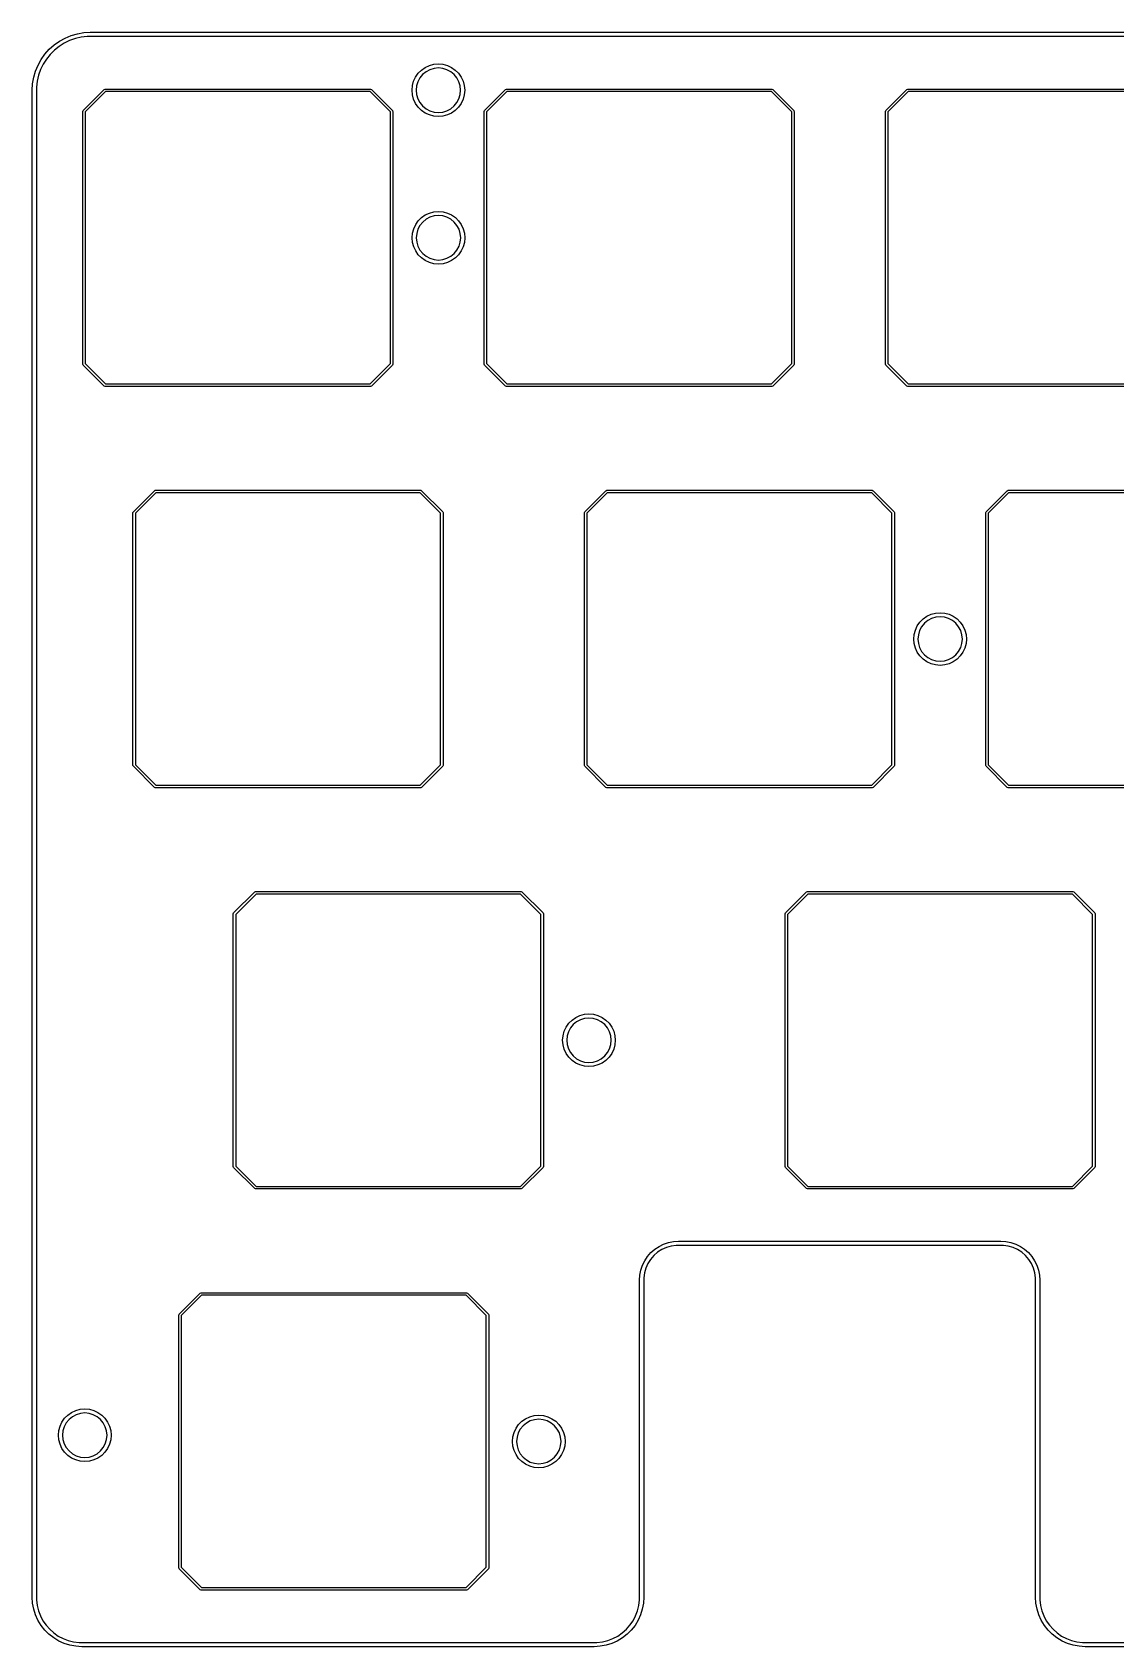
# Model space of a CAD drawing. Extents: x 44 to 254, y -124 to -47.
# Drawn here: x 44.2 to 95.6, y -124 to -47.4 of the extents above; entities that cross this region are included whole.
import ezdxf

# ---------------------------------------------------------------- set-up
doc = ezdxf.new("R2010")
doc.units = 0
doc.layers.add('BLACK', color=7, linetype='CONTINUOUS')

msp = doc.modelspace()

# ---------------------------------------------------------------- linework, layer by layer
at = {"layer": 'BLACK', "linetype": 'CONTINUOUS'}
for p, q in [((46.0611, -47.5479), (46.3574, -47.4625)), ((46.3574, -47.4625), (46.6614, -47.4109)), ((46.6614, -47.4109), (46.9693, -47.3936)), ((46.9693, -47.3936), (46.9693, -47.3936)), ((46.9693, -47.3936), (251.469, -47.3936)), ((44.8193, -48.429), (45.0248, -48.199)), ((45.0248, -48.199), (45.2547, -47.9935)), ((45.2675, -48.2392), (45.0649, -48.4417)), ((45.2547, -47.9935), (45.5062, -47.8151)), ((45.4914, -48.0606), (45.2675, -48.2392)), ((45.7339, -47.9082), (45.4914, -48.0606)), ((45.5062, -47.8151), (45.7761, -47.6659)), ((45.9919, -47.784), (45.7339, -47.9082)), ((45.7761, -47.6659), (46.0611, -47.5479)), ((46.2623, -47.6894), (45.9919, -47.784)), ((46.5415, -47.6256), (46.2623, -47.6894)), ((46.8261, -47.5936), (46.5415, -47.6256)), ((46.9693, -47.5936), (46.8261, -47.5936)), ((251.469, -47.5936), (46.9693, -47.5936)), ((46.9693, -47.5936), (46.9693, -47.5936)), ((44.3736, -49.2353), (44.4917, -48.9504)), ((44.4917, -48.9504), (44.6408, -48.6805)), ((44.734, -48.9081), (44.6097, -49.1662)), ((44.6408, -48.6805), (44.8193, -48.429)), ((44.8864, -48.6656), (44.734, -48.9081)), ((45.0649, -48.4417), (44.8864, -48.6656)), ((62.8693, -49.061), (63.0668, -48.969)), ((63.0668, -48.969), (63.2773, -48.9126)), ((63.2773, -48.9126), (63.4943, -48.8936)), ((63.4943, -48.8936), (63.7114, -48.9126)), ((63.7114, -48.9126), (63.9219, -48.969)), ((63.9219, -48.969), (64.1193, -49.061)), ((44.2366, -49.8357), (44.2883, -49.5316)), ((44.2883, -49.5316), (44.3736, -49.2353)), ((44.4514, -49.7158), (44.4193, -50.0004)), ((44.5151, -49.4365), (44.4514, -49.7158)), ((44.6097, -49.1662), (44.5151, -49.4365)), ((62.2633, -49.9265), (62.3197, -49.716)), ((62.3197, -49.716), (62.4118, -49.5186)), ((62.4118, -49.5186), (62.5368, -49.3401)), ((62.5196, -49.7398), (62.4595, -49.9377)), ((62.6171, -49.5574), (62.5196, -49.7398)), ((62.5368, -49.3401), (62.6908, -49.186)), ((62.7483, -49.3975), (62.6171, -49.5574)), ((62.6908, -49.186), (62.8693, -49.061)), ((62.9082, -49.2663), (62.7483, -49.3975)), ((63.0906, -49.1688), (62.9082, -49.2663)), ((63.2885, -49.1088), (63.0906, -49.1688)), ((63.4943, -49.0885), (63.2885, -49.1088)), ((63.7002, -49.1088), (63.4943, -49.0885)), ((63.8981, -49.1688), (63.7002, -49.1088)), ((64.0805, -49.2663), (63.8981, -49.1688)), ((64.2404, -49.3975), (64.0805, -49.2663)), ((64.1193, -49.061), (64.2978, -49.186)), ((64.3716, -49.5574), (64.2404, -49.3975)), ((64.2978, -49.186), (64.4519, -49.3401)), ((64.4691, -49.7398), (64.3716, -49.5574)), ((64.4519, -49.3401), (64.5769, -49.5186)), ((64.5291, -49.9377), (64.4691, -49.7398)), ((64.5769, -49.5186), (64.6689, -49.716)), ((64.6689, -49.716), (64.7253, -49.9265)), ((44.2193, -50.1436), (44.2366, -49.8357)), ((44.2193, -121.694), (44.2193, -50.1436)), ((44.2193, -50.1436), (44.2193, -50.1436)), ((44.4193, -50.0004), (44.4193, -50.1436)), ((44.4193, -50.1436), (44.4193, -50.1436)), ((44.4193, -50.1436), (44.4193, -121.694)), ((46.6326, -51.1076), (47.6326, -50.1076)), ((47.6999, -50.21), (46.735, -51.1749)), ((47.6326, -50.1076), (47.675, -50.09)), ((47.675, -50.09), (60.275, -50.09)), ((60.2501, -50.21), (47.6999, -50.21)), ((61.215, -51.1749), (60.2501, -50.21)), ((60.275, -50.09), (60.3174, -50.1076)), ((60.3174, -50.1076), (60.3174, -50.1076)), ((60.3174, -50.1076), (61.3174, -51.1076)), ((62.2443, -50.1436), (62.2633, -49.9265)), ((62.2633, -50.3606), (62.2443, -50.1436)), ((62.3197, -50.5711), (62.2633, -50.3606)), ((62.4118, -50.7686), (62.3197, -50.5711)), ((62.4595, -49.9377), (62.4392, -50.1436)), ((62.4392, -50.1436), (62.4595, -50.3494)), ((62.4595, -50.3494), (62.5196, -50.5473)), ((62.5196, -50.5473), (62.6171, -50.7297)), ((64.3716, -50.7297), (64.4691, -50.5473)), ((64.4691, -50.5473), (64.5291, -50.3494)), ((64.5494, -50.1436), (64.5291, -49.9377)), ((64.5291, -50.3494), (64.5494, -50.1436)), ((64.6689, -50.5711), (64.5769, -50.7686)), ((64.7253, -50.3606), (64.6689, -50.5711)), ((64.7253, -49.9265), (64.7443, -50.1436)), ((64.7443, -50.1436), (64.7253, -50.3606)), ((65.6826, -51.1076), (66.6826, -50.1076)), ((66.7499, -50.21), (65.785, -51.1749)), ((66.6826, -50.1076), (66.725, -50.09)), ((66.725, -50.09), (79.325, -50.09)), ((79.3001, -50.21), (66.7499, -50.21)), ((80.265, -51.1749), (79.3001, -50.21)), ((79.325, -50.09), (79.3674, -50.1076)), ((79.3674, -50.1076), (79.3674, -50.1076)), ((79.3674, -50.1076), (80.3674, -51.1076)), ((84.7326, -51.1076), (85.7326, -50.1076)), ((85.7999, -50.21), (84.835, -51.1749)), ((85.7326, -50.1076), (85.775, -50.09)), ((85.775, -50.09), (98.375, -50.09)), ((98.3501, -50.21), (85.7999, -50.21)), ((46.615, -51.15), (46.6326, -51.1076)), ((46.615, -63.15), (46.615, -51.15)), ((46.6326, -51.1076), (46.6326, -51.1076)), ((46.735, -51.1749), (46.735, -63.1251)), ((61.215, -63.1251), (61.215, -51.1749)), ((61.3174, -51.1076), (61.3219, -51.1183)), ((61.3219, -51.1183), (61.335, -51.15)), ((61.335, -51.15), (61.335, -63.15)), ((62.5368, -50.9471), (62.4118, -50.7686)), ((62.6908, -51.1011), (62.5368, -50.9471)), ((62.6171, -50.7297), (62.7483, -50.8896)), ((62.8693, -51.2261), (62.6908, -51.1011)), ((62.7483, -50.8896), (62.9082, -51.0208)), ((63.0668, -51.3182), (62.8693, -51.2261)), ((62.9082, -51.0208), (63.0906, -51.1183)), ((63.2773, -51.3746), (63.0668, -51.3182)), ((63.0906, -51.1183), (63.2885, -51.1784)), ((63.2885, -51.1784), (63.4943, -51.1987)), ((63.4943, -51.1987), (63.7002, -51.1784)), ((63.7002, -51.1784), (63.8981, -51.1183)), ((63.9219, -51.3182), (63.7114, -51.3746)), ((63.8981, -51.1183), (64.0805, -51.0208)), ((64.1193, -51.2261), (63.9219, -51.3182)), ((64.0805, -51.0208), (64.2404, -50.8896)), ((64.2978, -51.1011), (64.1193, -51.2261)), ((64.2404, -50.8896), (64.3716, -50.7297)), ((64.4519, -50.9471), (64.2978, -51.1011)), ((64.5769, -50.7686), (64.4519, -50.9471)), ((65.665, -51.15), (65.6826, -51.1076)), ((65.665, -63.15), (65.665, -51.15)), ((65.6826, -51.1076), (65.6826, -51.1076)), ((65.785, -51.1749), (65.785, -63.1251)), ((80.265, -63.1251), (80.265, -51.1749)), ((80.3674, -51.1076), (80.3719, -51.1183)), ((80.3719, -51.1183), (80.385, -51.15)), ((80.385, -51.15), (80.385, -63.15)), ((84.715, -51.15), (84.7326, -51.1076)), ((84.715, -63.15), (84.715, -51.15)), ((84.7326, -51.1076), (84.7326, -51.1076)), ((84.835, -51.1749), (84.835, -63.1251)), ((63.4943, -51.3936), (63.2773, -51.3746)), ((63.7114, -51.3746), (63.4943, -51.3936)), ((63.0725, -55.9754), (63.2829, -55.919)), ((63.2829, -55.919), (63.5, -55.9)), ((63.5, -55.9), (63.7171, -55.919)), ((63.7171, -55.919), (63.9275, -55.9754)), ((62.3254, -56.7225), (62.4175, -56.525)), ((62.4175, -56.525), (62.5424, -56.3465)), ((62.6227, -56.5638), (62.5252, -56.7462)), ((62.5424, -56.3465), (62.6965, -56.1924)), ((62.7539, -56.4039), (62.6227, -56.5638)), ((62.6965, -56.1924), (62.875, -56.0675)), ((62.9138, -56.2727), (62.7539, -56.4039)), ((62.875, -56.0675), (63.0725, -55.9754)), ((63.0962, -56.1752), (62.9138, -56.2727)), ((63.2942, -56.1152), (63.0962, -56.1752)), ((63.5, -56.0949), (63.2942, -56.1152)), ((63.7058, -56.1152), (63.5, -56.0949)), ((63.9038, -56.1752), (63.7058, -56.1152)), ((64.0862, -56.2727), (63.9038, -56.1752)), ((63.9275, -55.9754), (64.125, -56.0675)), ((64.2461, -56.4039), (64.0862, -56.2727)), ((64.125, -56.0675), (64.3035, -56.1924)), ((64.3773, -56.5638), (64.2461, -56.4039)), ((64.3035, -56.1924), (64.4576, -56.3465)), ((64.4748, -56.7462), (64.3773, -56.5638)), ((64.4576, -56.3465), (64.5825, -56.525)), ((64.5825, -56.525), (64.6746, -56.7225)), ((62.25, -57.15), (62.269, -56.9329)), ((62.269, -57.3671), (62.25, -57.15)), ((62.269, -56.9329), (62.3254, -56.7225)), ((62.3254, -57.5775), (62.269, -57.3671)), ((62.4652, -56.9442), (62.4449, -57.15)), ((62.4449, -57.15), (62.4652, -57.3558)), ((62.5252, -56.7462), (62.4652, -56.9442)), ((62.4652, -57.3558), (62.5252, -57.5538)), ((64.5348, -56.9442), (64.4748, -56.7462)), ((64.4748, -57.5538), (64.5348, -57.3558)), ((64.5551, -57.15), (64.5348, -56.9442)), ((64.5348, -57.3558), (64.5551, -57.15)), ((64.6746, -56.7225), (64.731, -56.9329)), ((64.731, -57.3671), (64.6746, -57.5775)), ((64.731, -56.9329), (64.75, -57.15)), ((64.75, -57.15), (64.731, -57.3671)), ((62.4175, -57.775), (62.3254, -57.5775)), ((62.5424, -57.9535), (62.4175, -57.775)), ((62.5252, -57.5538), (62.6227, -57.7362)), ((62.6965, -58.1076), (62.5424, -57.9535)), ((62.6227, -57.7362), (62.7539, -57.8961)), ((62.875, -58.2325), (62.6965, -58.1076)), ((62.7539, -57.8961), (62.9138, -58.0273)), ((63.0725, -58.3246), (62.875, -58.2325)), ((62.9138, -58.0273), (63.0962, -58.1248)), ((63.0962, -58.1248), (63.2942, -58.1848)), ((63.2942, -58.1848), (63.5, -58.2051)), ((63.5, -58.2051), (63.7058, -58.1848)), ((63.7058, -58.1848), (63.9038, -58.1248)), ((63.9038, -58.1248), (64.0862, -58.0273)), ((64.125, -58.2325), (63.9275, -58.3246)), ((64.0862, -58.0273), (64.2461, -57.8961)), ((64.3035, -58.1076), (64.125, -58.2325)), ((64.2461, -57.8961), (64.3773, -57.7362)), ((64.4576, -57.9535), (64.3035, -58.1076)), ((64.3773, -57.7362), (64.4748, -57.5538)), ((64.5825, -57.775), (64.4576, -57.9535)), ((64.6746, -57.5775), (64.5825, -57.775)), ((63.2829, -58.381), (63.0725, -58.3246)), ((63.5, -58.4), (63.2829, -58.381)), ((63.7171, -58.381), (63.5, -58.4)), ((63.9275, -58.3246), (63.7171, -58.381)), ((46.6326, -63.1924), (46.615, -63.15)), ((47.6326, -64.1924), (46.6326, -63.1924)), ((46.735, -63.1251), (47.6999, -64.09)), ((60.2501, -64.09), (61.215, -63.1251)), ((61.3174, -63.1924), (60.3174, -64.1924)), ((61.335, -63.15), (61.3174, -63.1924)), ((65.6826, -63.1924), (65.665, -63.15)), ((66.6826, -64.1924), (65.6826, -63.1924)), ((65.785, -63.1251), (66.7499, -64.09)), ((79.3001, -64.09), (80.265, -63.1251)), ((80.3674, -63.1924), (79.3674, -64.1924)), ((80.385, -63.15), (80.3674, -63.1924)), ((84.7326, -63.1924), (84.715, -63.15)), ((85.7326, -64.1924), (84.7326, -63.1924)), ((84.835, -63.1251), (85.7999, -64.09)), ((47.675, -64.21), (47.6326, -64.1924)), ((60.275, -64.21), (47.675, -64.21)), ((47.6999, -64.09), (60.2501, -64.09)), ((60.3174, -64.1924), (60.275, -64.21)), ((60.3174, -64.1924), (60.3174, -64.1924)), ((66.725, -64.21), (66.6826, -64.1924)), ((79.325, -64.21), (66.725, -64.21)), ((66.7499, -64.09), (79.3001, -64.09)), ((79.3674, -64.1924), (79.325, -64.21)), ((79.3674, -64.1924), (79.3674, -64.1924)), ((85.775, -64.21), (85.7326, -64.1924)), ((98.375, -64.21), (85.775, -64.21)), ((85.7999, -64.09), (98.3501, -64.09)), ((49.0156, -70.1576), (50.0156, -69.1576)), ((50.0829, -69.26), (49.118, -70.2249)), ((50.0156, -69.1576), (50.058, -69.14)), ((50.058, -69.14), (62.658, -69.14)), ((62.6331, -69.26), (50.0829, -69.26)), ((63.598, -70.2249), (62.6331, -69.26)), ((62.658, -69.14), (62.7004, -69.1576)), ((62.7004, -69.1576), (62.7004, -69.1576)), ((62.7004, -69.1576), (63.7004, -70.1576)), ((70.4451, -70.1576), (71.4451, -69.1576)), ((71.5124, -69.26), (70.5475, -70.2249)), ((71.4451, -69.1576), (71.4875, -69.14)), ((71.4875, -69.14), (84.0875, -69.14)), ((84.0626, -69.26), (71.5124, -69.26)), ((85.0275, -70.2249), (84.0626, -69.26)), ((84.0875, -69.14), (84.1299, -69.1576)), ((84.1299, -69.1576), (84.1299, -69.1576)), ((84.1299, -69.1576), (85.1299, -70.1576)), ((89.4951, -70.1576), (90.4951, -69.1576)), ((90.5624, -69.26), (89.5975, -70.2249)), ((90.4951, -69.1576), (90.5375, -69.14)), ((90.5375, -69.14), (103.137, -69.14)), ((103.113, -69.26), (90.5624, -69.26)), ((48.998, -70.2), (49.0156, -70.1576)), ((48.998, -82.2), (48.998, -70.2)), ((49.118, -70.2249), (49.118, -82.1751)), ((63.598, -82.1751), (63.598, -70.2249)), ((63.7004, -70.1576), (63.718, -70.2)), ((63.718, -70.2), (63.718, -82.2)), ((70.4275, -70.2), (70.4451, -70.1576)), ((70.4275, -82.2), (70.4275, -70.2)), ((70.5475, -70.2249), (70.5475, -82.1751)), ((85.0275, -82.1751), (85.0275, -70.2249)), ((85.1299, -70.1576), (85.1475, -70.2)), ((85.1475, -70.2), (85.1475, -82.2)), ((89.4775, -70.2), (89.4951, -70.1576)), ((89.4775, -82.2), (89.4775, -70.2)), ((89.5975, -70.2249), (89.5975, -82.1751)), ((86.6875, -75.1175), (86.885, -75.0254)), ((86.885, -75.0254), (87.0954, -74.969)), ((87.0954, -74.969), (87.3125, -74.95)), ((87.3125, -74.95), (87.5296, -74.969)), ((87.5296, -74.969), (87.74, -75.0254)), ((87.74, -75.0254), (87.9375, -75.1175)), ((86.0815, -75.9829), (86.1379, -75.7725)), ((86.1379, -75.7725), (86.23, -75.575)), ((86.23, -75.575), (86.3549, -75.3965)), ((86.3377, -75.7962), (86.2777, -75.9942)), ((86.4352, -75.6138), (86.3377, -75.7962)), ((86.3549, -75.3965), (86.509, -75.2424)), ((86.5664, -75.4539), (86.4352, -75.6138)), ((86.509, -75.2424), (86.6875, -75.1175)), ((86.7263, -75.3227), (86.5664, -75.4539)), ((86.9087, -75.2252), (86.7263, -75.3227)), ((87.1067, -75.1652), (86.9087, -75.2252)), ((87.3125, -75.1449), (87.1067, -75.1652)), ((87.5183, -75.1652), (87.3125, -75.1449)), ((87.7163, -75.2252), (87.5183, -75.1652)), ((87.8987, -75.3227), (87.7163, -75.2252)), ((88.0586, -75.4539), (87.8987, -75.3227)), ((87.9375, -75.1175), (88.116, -75.2424)), ((88.1898, -75.6138), (88.0586, -75.4539)), ((88.116, -75.2424), (88.2701, -75.3965)), ((88.2873, -75.7962), (88.1898, -75.6138)), ((88.2701, -75.3965), (88.395, -75.575)), ((88.3473, -75.9942), (88.2873, -75.7962)), ((88.395, -75.575), (88.4871, -75.7725)), ((88.4871, -75.7725), (88.5435, -75.9829)), ((86.0625, -76.2), (86.0815, -75.9829)), ((86.0815, -76.4171), (86.0625, -76.2)), ((86.1379, -76.6275), (86.0815, -76.4171)), ((86.23, -76.825), (86.1379, -76.6275)), ((86.2777, -75.9942), (86.2574, -76.2)), ((86.2574, -76.2), (86.2777, -76.4058)), ((86.2777, -76.4058), (86.3377, -76.6038)), ((86.3377, -76.6038), (86.4352, -76.7862)), ((88.1898, -76.7862), (88.2873, -76.6038)), ((88.2873, -76.6038), (88.3473, -76.4058)), ((88.3676, -76.2), (88.3473, -75.9942)), ((88.3473, -76.4058), (88.3676, -76.2)), ((88.4871, -76.6275), (88.395, -76.825)), ((88.5435, -76.4171), (88.4871, -76.6275)), ((88.5435, -75.9829), (88.5625, -76.2)), ((88.5625, -76.2), (88.5435, -76.4171)), ((86.3549, -77.0035), (86.23, -76.825)), ((86.509, -77.1576), (86.3549, -77.0035)), ((86.4352, -76.7862), (86.5664, -76.9461)), ((86.6875, -77.2825), (86.509, -77.1576)), ((86.5664, -76.9461), (86.7263, -77.0773)), ((86.885, -77.3746), (86.6875, -77.2825)), ((86.7263, -77.0773), (86.9087, -77.1748)), ((87.0954, -77.431), (86.885, -77.3746)), ((86.9087, -77.1748), (87.1067, -77.2348)), ((87.1067, -77.2348), (87.3125, -77.2551)), ((87.3125, -77.2551), (87.5183, -77.2348)), ((87.5183, -77.2348), (87.7163, -77.1748)), ((87.74, -77.3746), (87.5296, -77.431)), ((87.7163, -77.1748), (87.8987, -77.0773)), ((87.9375, -77.2825), (87.74, -77.3746)), ((87.8987, -77.0773), (88.0586, -76.9461)), ((88.116, -77.1576), (87.9375, -77.2825)), ((88.0586, -76.9461), (88.1898, -76.7862)), ((88.2701, -77.0035), (88.116, -77.1576)), ((88.395, -76.825), (88.2701, -77.0035)), ((87.3125, -77.45), (87.0954, -77.431)), ((87.5296, -77.431), (87.3125, -77.45)), ((49.0156, -82.2424), (48.998, -82.2)), ((50.0156, -83.2424), (49.0156, -82.2424)), ((49.118, -82.1751), (50.0829, -83.14)), ((62.6331, -83.14), (63.598, -82.1751)), ((63.7004, -82.2424), (62.7004, -83.2424)), ((63.718, -82.2), (63.7004, -82.2424)), ((70.4451, -82.2424), (70.4275, -82.2)), ((71.4451, -83.2424), (70.4451, -82.2424)), ((70.5475, -82.1751), (71.5124, -83.14)), ((84.0626, -83.14), (85.0275, -82.1751)), ((85.1299, -82.2424), (84.1299, -83.2424)), ((85.1475, -82.2), (85.1299, -82.2424)), ((89.4951, -82.2424), (89.4775, -82.2)), ((90.4951, -83.2424), (89.4951, -82.2424)), ((89.5975, -82.1751), (90.5624, -83.14)), ((50.058, -83.26), (50.0156, -83.2424)), ((62.658, -83.26), (50.058, -83.26)), ((50.0829, -83.14), (62.6331, -83.14)), ((62.7004, -83.2424), (62.658, -83.26)), ((62.7004, -83.2424), (62.7004, -83.2424)), ((71.4875, -83.26), (71.4451, -83.2424)), ((84.0875, -83.26), (71.4875, -83.26)), ((71.5124, -83.14), (84.0626, -83.14)), ((84.1299, -83.2424), (84.0875, -83.26)), ((84.1299, -83.2424), (84.1299, -83.2424)), ((90.5375, -83.26), (90.4951, -83.2424)), ((103.137, -83.26), (90.5375, -83.26)), ((90.5624, -83.14), (103.113, -83.14)), ((53.7776, -89.2076), (54.7776, -88.2076)), ((54.8449, -88.31), (53.88, -89.2749)), ((54.7776, -88.2076), (54.82, -88.19)), ((54.82, -88.19), (67.42, -88.19)), ((67.3951, -88.31), (54.8449, -88.31)), ((68.36, -89.2749), (67.3951, -88.31)), ((67.42, -88.19), (67.4624, -88.2076)), ((67.4624, -88.2076), (67.4624, -88.2076)), ((67.4624, -88.2076), (68.4624, -89.2076)), ((79.9701, -89.2076), (80.9701, -88.2076)), ((81.0374, -88.31), (80.0725, -89.2749)), ((80.9701, -88.2076), (81.0125, -88.19)), ((81.0125, -88.19), (93.6125, -88.19)), ((93.5876, -88.31), (81.0374, -88.31)), ((94.5525, -89.2749), (93.5876, -88.31)), ((93.6125, -88.19), (93.6549, -88.2076)), ((93.6549, -88.2076), (93.6549, -88.2076)), ((93.6549, -88.2076), (94.6549, -89.2076)), ((53.76, -89.25), (53.7776, -89.2076)), ((53.76, -101.25), (53.76, -89.25)), ((53.88, -89.2749), (53.88, -101.225)), ((68.36, -101.225), (68.36, -89.2749)), ((68.4624, -89.2076), (68.48, -89.25)), ((68.48, -89.25), (68.48, -101.25)), ((79.9525, -89.25), (79.9701, -89.2076)), ((79.9525, -101.25), (79.9525, -89.25)), ((80.0725, -89.2749), (80.0725, -101.225)), ((94.5525, -101.225), (94.5525, -89.2749)), ((94.6549, -89.2076), (94.6725, -89.25)), ((94.6725, -89.25), (94.6725, -101.25)), ((69.8403, -94.2924), (70.0187, -94.1675)), ((70.0187, -94.1675), (70.2162, -94.0754)), ((70.24, -94.2752), (70.0576, -94.3727)), ((70.2162, -94.0754), (70.4267, -94.019)), ((70.4379, -94.2152), (70.24, -94.2752)), ((70.4267, -94.019), (70.6437, -94)), ((70.6437, -94.1949), (70.4379, -94.2152)), ((70.6437, -94), (70.8608, -94.019)), ((70.8496, -94.2152), (70.6437, -94.1949)), ((71.0475, -94.2752), (70.8496, -94.2152)), ((70.8608, -94.019), (71.0713, -94.0754)), ((71.2299, -94.3727), (71.0475, -94.2752)), ((71.0713, -94.0754), (71.2687, -94.1675)), ((71.2687, -94.1675), (71.4472, -94.2924)), ((69.3937, -95.25), (69.4127, -95.0329)), ((69.4127, -95.0329), (69.4691, -94.8225)), ((69.4691, -94.8225), (69.5612, -94.625)), ((69.5612, -94.625), (69.6862, -94.4465)), ((69.6089, -95.0442), (69.5887, -95.25)), ((69.669, -94.8462), (69.6089, -95.0442)), ((69.7665, -94.6638), (69.669, -94.8462)), ((69.6862, -94.4465), (69.8403, -94.2924)), ((69.8977, -94.5039), (69.7665, -94.6638)), ((70.0576, -94.3727), (69.8977, -94.5039)), ((71.3898, -94.5039), (71.2299, -94.3727)), ((71.521, -94.6638), (71.3898, -94.5039)), ((71.4472, -94.2924), (71.6013, -94.4465)), ((71.6185, -94.8462), (71.521, -94.6638)), ((71.6013, -94.4465), (71.7263, -94.625)), ((71.6786, -95.0442), (71.6185, -94.8462)), ((71.6988, -95.25), (71.6786, -95.0442)), ((71.7263, -94.625), (71.8184, -94.8225)), ((71.8184, -94.8225), (71.8748, -95.0329)), ((71.8748, -95.0329), (71.8937, -95.25)), ((69.4127, -95.4671), (69.3937, -95.25)), ((69.4691, -95.6775), (69.4127, -95.4671)), ((69.5612, -95.875), (69.4691, -95.6775)), ((69.5887, -95.25), (69.6089, -95.4558)), ((69.6089, -95.4558), (69.669, -95.6538)), ((69.669, -95.6538), (69.7665, -95.8362)), ((71.521, -95.8362), (71.6185, -95.6538)), ((71.6185, -95.6538), (71.6786, -95.4558)), ((71.6786, -95.4558), (71.6988, -95.25)), ((71.8184, -95.6775), (71.7263, -95.875)), ((71.8748, -95.4671), (71.8184, -95.6775)), ((71.8937, -95.25), (71.8748, -95.4671)), ((69.6862, -96.0535), (69.5612, -95.875)), ((69.8403, -96.2076), (69.6862, -96.0535)), ((69.7665, -95.8362), (69.8977, -95.9961)), ((70.0187, -96.3325), (69.8403, -96.2076)), ((69.8977, -95.9961), (70.0576, -96.1273)), ((70.2162, -96.4246), (70.0187, -96.3325)), ((70.0576, -96.1273), (70.24, -96.2248)), ((70.4267, -96.481), (70.2162, -96.4246)), ((70.24, -96.2248), (70.4379, -96.2848)), ((70.6437, -96.5), (70.4267, -96.481)), ((70.4379, -96.2848), (70.6437, -96.3051)), ((70.6437, -96.3051), (70.8496, -96.2848)), ((70.8608, -96.481), (70.6437, -96.5)), ((70.8496, -96.2848), (71.0475, -96.2248)), ((71.0713, -96.4246), (70.8608, -96.481)), ((71.0475, -96.2248), (71.2299, -96.1273)), ((71.2687, -96.3325), (71.0713, -96.4246)), ((71.2299, -96.1273), (71.3898, -95.9961)), ((71.4472, -96.2076), (71.2687, -96.3325)), ((71.3898, -95.9961), (71.521, -95.8362)), ((71.6013, -96.0535), (71.4472, -96.2076)), ((71.7263, -95.875), (71.6013, -96.0535)), ((53.7776, -101.292), (53.76, -101.25)), ((54.7776, -102.292), (53.7776, -101.292)), ((53.7776, -101.292), (53.7776, -101.292)), ((53.88, -101.225), (54.8449, -102.19)), ((67.3951, -102.19), (68.36, -101.225)), ((68.4624, -101.292), (67.4624, -102.292)), ((68.48, -101.25), (68.4624, -101.292)), ((79.9701, -101.292), (79.9525, -101.25)), ((80.9701, -102.292), (79.9701, -101.292)), ((79.9701, -101.292), (79.9701, -101.292)), ((80.0725, -101.225), (81.0374, -102.19)), ((93.5876, -102.19), (94.5525, -101.225)), ((94.6549, -101.292), (93.6549, -102.292)), ((94.6725, -101.25), (94.6549, -101.292)), ((54.82, -102.31), (54.7776, -102.292)), ((67.42, -102.31), (54.82, -102.31)), ((54.8449, -102.19), (67.3951, -102.19)), ((67.4624, -102.292), (67.42, -102.31)), ((67.4624, -102.292), (67.4624, -102.292)), ((81.0125, -102.31), (80.9701, -102.292)), ((93.6125, -102.31), (81.0125, -102.31)), ((81.0374, -102.19), (93.5876, -102.19)), ((93.6549, -102.292), (93.6125, -102.31)), ((93.6549, -102.292), (93.6549, -102.292)), ((73.9693, -105.041), (74.1864, -104.934)), ((74.1864, -104.934), (74.4155, -104.857)), ((74.4155, -104.857), (74.6529, -104.809)), ((74.7763, -104.994), (74.5427, -105.027)), ((74.6529, -104.809), (74.8941, -104.794)), ((74.8943, -104.994), (74.7763, -104.994)), ((74.8941, -104.794), (74.8943, -104.794)), ((74.8943, -104.794), (90.1943, -104.794)), ((90.1943, -104.994), (74.8943, -104.994)), ((74.8943, -104.994), (74.8943, -104.994)), ((74.8943, -104.994), (74.8943, -104.994)), ((74.8943, -104.994), (74.8943, -104.994)), ((90.1943, -104.794), (90.4358, -104.809)), ((90.3123, -104.994), (90.1943, -104.994)), ((90.546, -105.027), (90.3123, -104.994)), ((90.4358, -104.809), (90.6731, -104.857)), ((90.6731, -104.857), (90.9023, -104.934)), ((90.9023, -104.934), (91.1193, -105.041)), ((73.1851, -105.936), (73.2922, -105.719)), ((73.2922, -105.719), (73.4266, -105.517)), ((73.4266, -105.517), (73.5862, -105.335)), ((73.57, -105.652), (73.4424, -105.851)), ((73.7246, -105.474), (73.57, -105.652)), ((73.5862, -105.335), (73.7681, -105.176)), ((73.903, -105.319), (73.7246, -105.474)), ((73.7681, -105.176), (73.9693, -105.041)), ((74.1015, -105.192), (73.903, -105.319)), ((74.3162, -105.094), (74.1015, -105.192)), ((74.5427, -105.027), (74.3162, -105.094)), ((90.7724, -105.094), (90.546, -105.027)), ((90.9871, -105.192), (90.7724, -105.094)), ((91.1857, -105.319), (90.9871, -105.192)), ((91.1193, -105.041), (91.3205, -105.176)), ((91.364, -105.474), (91.1857, -105.319)), ((91.3205, -105.176), (91.5025, -105.335)), ((91.5186, -105.652), (91.364, -105.474)), ((91.5025, -105.335), (91.662, -105.517)), ((91.6462, -105.851), (91.5186, -105.652)), ((91.662, -105.517), (91.7965, -105.719)), ((91.7965, -105.719), (91.9035, -105.936)), ((73.0443, -106.644), (73.0601, -106.402)), ((73.0601, -106.402), (73.1073, -106.165)), ((73.1073, -106.165), (73.1851, -105.936)), ((73.2779, -106.292), (73.2443, -106.526)), ((73.2443, -106.526), (73.2443, -106.644)), ((73.3444, -106.065), (73.2779, -106.292)), ((73.4424, -105.851), (73.3444, -106.065)), ((91.7442, -106.065), (91.6462, -105.851)), ((91.8107, -106.292), (91.7442, -106.065)), ((91.8443, -106.526), (91.8107, -106.292)), ((91.8443, -106.644), (91.8443, -106.526)), ((91.9035, -105.936), (91.9813, -106.165)), ((91.9813, -106.165), (92.0285, -106.402)), ((92.0285, -106.402), (92.0443, -106.644)), ((51.1888, -108.258), (52.1888, -107.258)), ((52.1888, -107.258), (52.2312, -107.24)), ((52.2312, -107.24), (64.8312, -107.24)), ((64.8312, -107.24), (64.8737, -107.258)), ((64.8737, -107.258), (64.8737, -107.258)), ((64.8737, -107.258), (65.8737, -108.258)), ((73.0443, -121.694), (73.0443, -106.644)), ((73.0443, -106.644), (73.0443, -106.644)), ((73.2443, -106.644), (73.2443, -106.644)), ((73.2443, -106.644), (73.2443, -106.644)), ((73.2443, -106.644), (73.2443, -121.694)), ((91.8443, -121.694), (91.8443, -106.644)), ((91.8443, -106.644), (91.8443, -106.644)), ((92.0443, -106.644), (92.0443, -106.644)), ((92.0443, -106.644), (92.0443, -106.644)), ((92.0443, -106.644), (92.0443, -106.644)), ((92.0443, -106.644), (92.0443, -121.694)), ((52.2561, -107.36), (51.2912, -108.325)), ((64.8064, -107.36), (52.2561, -107.36)), ((65.7712, -108.325), (64.8064, -107.36)), ((51.1713, -108.3), (51.1888, -108.258)), ((51.1713, -120.3), (51.1713, -108.3)), ((51.1888, -108.258), (51.1888, -108.258)), ((51.2912, -108.325), (51.2912, -120.275)), ((65.7712, -120.275), (65.7712, -108.325)), ((65.8737, -108.258), (65.8912, -108.3)), ((65.8912, -108.3), (65.8912, -108.3)), ((65.8912, -108.3), (65.8912, -120.3)), ((45.5357, -113.575), (45.6278, -113.378)), ((45.6278, -113.378), (45.7528, -113.199)), ((45.8331, -113.416), (45.7356, -113.599)), ((45.7528, -113.199), (45.9068, -113.045)), ((45.9643, -113.257), (45.8331, -113.416)), ((45.9068, -113.045), (46.0853, -112.92)), ((46.1242, -113.125), (45.9643, -113.257)), ((46.0853, -112.92), (46.2828, -112.828)), ((46.3066, -113.028), (46.1242, -113.125)), ((46.2828, -112.828), (46.4933, -112.772)), ((46.5045, -112.968), (46.3066, -113.028)), ((46.4933, -112.772), (46.7103, -112.753)), ((46.7103, -112.947), (46.5045, -112.968)), ((46.7103, -112.753), (46.9274, -112.772)), ((46.9162, -112.968), (46.7103, -112.947)), ((47.1141, -113.028), (46.9162, -112.968)), ((46.9274, -112.772), (47.1379, -112.828)), ((47.2965, -113.125), (47.1141, -113.028)), ((47.1379, -112.828), (47.3353, -112.92)), ((47.4564, -113.257), (47.2965, -113.125)), ((47.3353, -112.92), (47.5138, -113.045)), ((47.5876, -113.416), (47.4564, -113.257)), ((47.5138, -113.045), (47.6679, -113.199)), ((47.6851, -113.599), (47.5876, -113.416)), ((47.6679, -113.199), (47.7929, -113.378)), ((47.7929, -113.378), (47.8849, -113.575)), ((67.3049, -113.497), (67.459, -113.342)), ((67.459, -113.342), (67.6375, -113.217)), ((67.6763, -113.423), (67.5164, -113.554)), ((67.6375, -113.217), (67.835, -113.125)), ((67.8587, -113.325), (67.6763, -113.423)), ((67.835, -113.125), (68.0454, -113.069)), ((68.0567, -113.265), (67.8587, -113.325)), ((68.0454, -113.069), (68.2625, -113.05)), ((68.2625, -113.245), (68.0567, -113.265)), ((68.2625, -113.05), (68.4796, -113.069)), ((68.4683, -113.265), (68.2625, -113.245)), ((68.6663, -113.325), (68.4683, -113.265)), ((68.4796, -113.069), (68.69, -113.125)), ((68.8487, -113.423), (68.6663, -113.325)), ((68.69, -113.125), (68.8875, -113.217)), ((69.0086, -113.554), (68.8487, -113.423)), ((68.8875, -113.217), (69.066, -113.342)), ((69.066, -113.342), (69.2201, -113.497)), ((45.4603, -114.003), (45.4793, -113.786)), ((45.4793, -114.22), (45.4603, -114.003)), ((45.4793, -113.786), (45.5357, -113.575)), ((45.6755, -113.797), (45.6552, -114.003)), ((45.6552, -114.003), (45.6755, -114.208)), ((45.7356, -113.599), (45.6755, -113.797)), ((45.6755, -114.208), (45.7356, -114.406)), ((47.7451, -113.797), (47.6851, -113.599)), ((47.6851, -114.406), (47.7451, -114.208)), ((47.7654, -114.003), (47.7451, -113.797)), ((47.7451, -114.208), (47.7654, -114.003)), ((47.8849, -113.575), (47.9413, -113.786)), ((47.9413, -113.786), (47.9603, -114.003)), ((47.9603, -114.003), (47.9413, -114.22)), ((67.0125, -114.3), (67.0315, -114.083)), ((67.0315, -114.083), (67.0879, -113.872)), ((67.0879, -113.872), (67.18, -113.675)), ((67.18, -113.675), (67.3049, -113.497)), ((67.2277, -114.094), (67.2074, -114.3)), ((67.2877, -113.896), (67.2277, -114.094)), ((67.3852, -113.714), (67.2877, -113.896)), ((67.5164, -113.554), (67.3852, -113.714)), ((69.1398, -113.714), (69.0086, -113.554)), ((69.2373, -113.896), (69.1398, -113.714)), ((69.2201, -113.497), (69.345, -113.675)), ((69.2973, -114.094), (69.2373, -113.896)), ((69.3176, -114.3), (69.2973, -114.094)), ((69.345, -113.675), (69.4371, -113.872)), ((69.4371, -113.872), (69.4935, -114.083)), ((69.4935, -114.083), (69.5125, -114.3)), ((45.5357, -114.43), (45.4793, -114.22)), ((45.6278, -114.628), (45.5357, -114.43)), ((45.7528, -114.806), (45.6278, -114.628)), ((45.7356, -114.406), (45.8331, -114.589)), ((45.9068, -114.96), (45.7528, -114.806)), ((45.8331, -114.589), (45.9643, -114.749)), ((46.0853, -115.085), (45.9068, -114.96)), ((45.9643, -114.749), (46.1242, -114.88)), ((46.1242, -114.88), (46.3066, -114.977)), ((47.1141, -114.977), (47.2965, -114.88)), ((47.2965, -114.88), (47.4564, -114.749)), ((47.5138, -114.96), (47.3353, -115.085)), ((47.4564, -114.749), (47.5876, -114.589)), ((47.6679, -114.806), (47.5138, -114.96)), ((47.5876, -114.589), (47.6851, -114.406)), ((47.7929, -114.628), (47.6679, -114.806)), ((47.8849, -114.43), (47.7929, -114.628)), ((47.9413, -114.22), (47.8849, -114.43)), ((67.0315, -114.517), (67.0125, -114.3)), ((67.0879, -114.728), (67.0315, -114.517)), ((67.18, -114.925), (67.0879, -114.728)), ((67.3049, -115.103), (67.18, -114.925)), ((67.2074, -114.3), (67.2277, -114.506)), ((67.2277, -114.506), (67.2877, -114.704)), ((67.2877, -114.704), (67.3852, -114.886)), ((67.3852, -114.886), (67.5164, -115.046)), ((69.0086, -115.046), (69.1398, -114.886)), ((69.1398, -114.886), (69.2373, -114.704)), ((69.345, -114.925), (69.2201, -115.103)), ((69.2373, -114.704), (69.2973, -114.506)), ((69.2973, -114.506), (69.3176, -114.3)), ((69.4371, -114.728), (69.345, -114.925)), ((69.4935, -114.517), (69.4371, -114.728)), ((69.5125, -114.3), (69.4935, -114.517)), ((46.2828, -115.177), (46.0853, -115.085)), ((46.4933, -115.234), (46.2828, -115.177)), ((46.3066, -114.977), (46.5045, -115.037)), ((46.7103, -115.253), (46.4933, -115.234)), ((46.5045, -115.037), (46.7103, -115.058)), ((46.7103, -115.058), (46.9162, -115.037)), ((46.9274, -115.234), (46.7103, -115.253)), ((46.9162, -115.037), (47.1141, -114.977)), ((47.1379, -115.177), (46.9274, -115.234)), ((47.3353, -115.085), (47.1379, -115.177)), ((67.459, -115.258), (67.3049, -115.103)), ((67.6375, -115.383), (67.459, -115.258)), ((67.5164, -115.046), (67.6763, -115.177)), ((67.835, -115.475), (67.6375, -115.383)), ((67.6763, -115.177), (67.8587, -115.275)), ((68.0454, -115.531), (67.835, -115.475)), ((67.8587, -115.275), (68.0567, -115.335)), ((68.2625, -115.55), (68.0454, -115.531)), ((68.0567, -115.335), (68.2625, -115.355)), ((68.2625, -115.355), (68.4683, -115.335)), ((68.4796, -115.531), (68.2625, -115.55)), ((68.4683, -115.335), (68.6663, -115.275)), ((68.69, -115.475), (68.4796, -115.531)), ((68.6663, -115.275), (68.8487, -115.177)), ((68.8875, -115.383), (68.69, -115.475)), ((68.8487, -115.177), (69.0086, -115.046)), ((69.066, -115.258), (68.8875, -115.383)), ((69.2201, -115.103), (69.066, -115.258)), ((51.1888, -120.342), (51.1713, -120.3)), ((51.2912, -120.275), (52.2561, -121.24)), ((64.8064, -121.24), (65.7712, -120.275)), ((65.8912, -120.3), (65.8737, -120.342)), ((52.1888, -121.342), (51.1888, -120.342)), ((65.8737, -120.342), (64.8737, -121.342)), ((44.2365, -121.977), (44.2193, -121.694)), ((44.2193, -121.694), (44.2193, -121.694)), ((44.4193, -121.694), (44.4193, -121.694)), ((44.4193, -121.694), (44.4193, -121.694)), ((44.4193, -121.694), (44.4193, -121.824)), ((44.4193, -121.824), (44.4507, -122.082)), ((52.2312, -121.36), (52.1888, -121.342)), ((64.8312, -121.36), (52.2312, -121.36)), ((52.2561, -121.24), (64.8064, -121.24)), ((64.8737, -121.342), (64.8312, -121.36)), ((73.013, -122.082), (73.0443, -121.824)), ((73.0443, -121.824), (73.0443, -121.694)), ((73.0443, -121.694), (73.0443, -121.694)), ((73.2443, -121.694), (73.2272, -121.977)), ((91.8615, -121.977), (91.8443, -121.694)), ((91.8443, -121.694), (91.8443, -121.694)), ((92.0443, -121.694), (92.0443, -121.694)), ((92.0443, -121.694), (92.0443, -121.694)), ((92.0443, -121.694), (92.0443, -121.824)), ((92.0443, -121.824), (92.0757, -122.082)), ((44.2876, -122.256), (44.2365, -121.977)), ((44.372, -122.527), (44.2876, -122.256)), ((44.4885, -122.786), (44.372, -122.527)), ((44.4507, -122.082), (44.5129, -122.334)), ((44.5129, -122.334), (44.6052, -122.578)), ((44.6052, -122.578), (44.726, -122.808)), ((72.7376, -122.808), (72.8585, -122.578)), ((72.8585, -122.578), (72.9507, -122.334)), ((72.9507, -122.334), (73.013, -122.082)), ((73.0916, -122.527), (72.9752, -122.786)), ((73.176, -122.256), (73.0916, -122.527)), ((73.2272, -121.977), (73.176, -122.256)), ((91.9126, -122.256), (91.8615, -121.977)), ((91.997, -122.527), (91.9126, -122.256)), ((92.1135, -122.786), (91.997, -122.527)), ((92.0757, -122.082), (92.1379, -122.334)), ((92.1379, -122.334), (92.2302, -122.578)), ((92.2302, -122.578), (92.351, -122.808)), ((44.6353, -123.029), (44.4885, -122.786)), ((44.8103, -123.252), (44.6353, -123.029)), ((44.726, -122.808), (44.8738, -123.022)), ((45.011, -123.453), (44.8103, -123.252)), ((44.8738, -123.022), (45.0463, -123.217)), ((45.0463, -123.217), (45.2409, -123.389)), ((45.2409, -123.389), (45.455, -123.537)), ((72.0086, -123.537), (72.2227, -123.389)), ((72.2227, -123.389), (72.4174, -123.217)), ((72.4174, -123.217), (72.5899, -123.022)), ((72.6533, -123.252), (72.4527, -123.453)), ((72.5899, -123.022), (72.7376, -122.808)), ((72.8284, -123.029), (72.6533, -123.252)), ((72.9752, -122.786), (72.8284, -123.029)), ((92.2603, -123.029), (92.1135, -122.786)), ((92.4353, -123.252), (92.2603, -123.029)), ((92.351, -122.808), (92.4988, -123.022)), ((92.636, -123.453), (92.4353, -123.252)), ((92.4988, -123.022), (92.6713, -123.217)), ((92.6713, -123.217), (92.8659, -123.389)), ((92.8659, -123.389), (93.08, -123.537)), ((45.2344, -123.628), (45.011, -123.453)), ((45.4772, -123.774), (45.2344, -123.628)), ((45.455, -123.537), (45.6853, -123.658)), ((45.736, -123.891), (45.4772, -123.774)), ((45.6853, -123.658), (45.9285, -123.75)), ((46.0069, -123.975), (45.736, -123.891)), ((45.9285, -123.75), (46.1811, -123.812)), ((46.2861, -124.026), (46.0069, -123.975)), ((46.1811, -123.812), (46.4393, -123.844)), ((46.5693, -124.044), (46.2861, -124.026)), ((46.4393, -123.844), (46.5693, -123.844)), ((46.5693, -123.844), (46.5693, -123.844)), ((46.5693, -123.844), (70.8943, -123.844)), ((70.8943, -124.044), (46.5693, -124.044)), ((46.5693, -124.044), (46.5693, -124.044)), ((46.5693, -124.044), (46.5693, -124.044)), ((70.8943, -123.844), (70.8945, -123.844)), ((71.1776, -124.026), (70.8943, -124.044)), ((70.8943, -124.044), (70.8943, -124.044)), ((70.8943, -124.044), (70.8943, -124.044)), ((70.8943, -124.044), (70.8943, -124.044)), ((70.8945, -123.844), (71.0244, -123.844)), ((71.0244, -123.844), (71.2826, -123.812)), ((71.4567, -123.975), (71.1776, -124.026)), ((71.2826, -123.812), (71.5351, -123.75)), ((71.7277, -123.891), (71.4567, -123.975)), ((71.5351, -123.75), (71.7783, -123.658)), ((71.9864, -123.774), (71.7277, -123.891)), ((71.7783, -123.658), (72.0086, -123.537)), ((72.2293, -123.628), (71.9864, -123.774)), ((72.4527, -123.453), (72.2293, -123.628)), ((92.8594, -123.628), (92.636, -123.453)), ((93.1022, -123.774), (92.8594, -123.628)), ((93.08, -123.537), (93.3103, -123.658)), ((93.361, -123.891), (93.1022, -123.774)), ((93.3103, -123.658), (93.5535, -123.75)), ((93.6319, -123.975), (93.361, -123.891)), ((93.5535, -123.75), (93.8061, -123.812)), ((93.9111, -124.026), (93.6319, -123.975)), ((93.8061, -123.812), (94.0643, -123.844)), ((94.1943, -124.044), (93.9111, -124.026)), ((94.0643, -123.844), (94.1943, -123.844)), ((94.1943, -123.844), (94.1943, -123.844)), ((94.1943, -123.844), (204.244, -123.844)), ((204.244, -124.044), (94.1943, -124.044)), ((94.1943, -124.044), (94.1943, -124.044)), ((94.1943, -124.044), (94.1943, -124.044))]:
    msp.add_line(p, q, dxfattribs=at)

doc.saveas('drawing.dxf')
